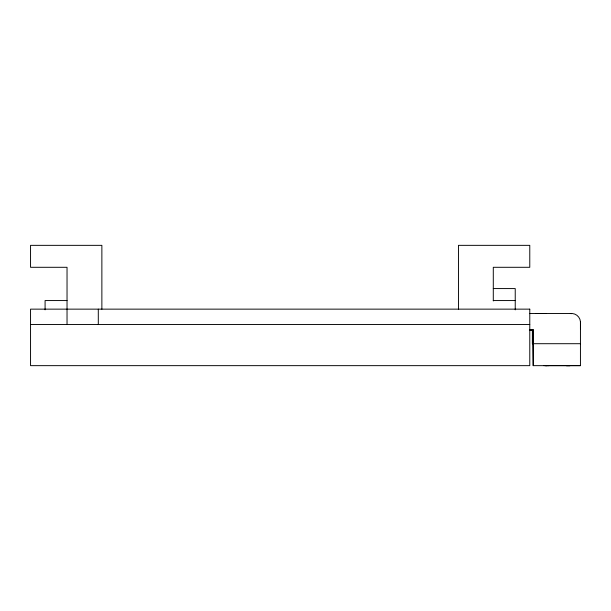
<?xml version="1.0" encoding="UTF-8"?>
<svg xmlns="http://www.w3.org/2000/svg" width="611" height="611" viewBox="0 0 611 611"><rect width="100%" height="100%" fill="white"/><g stroke="black" fill="none" stroke-linecap="round" stroke-linejoin="round"><path stroke-width="0.92" d="M67.034 324.502L67.034 267.297L30.55 267.297L30.55 245.347L101.869 245.347L101.869 309.227M529.454 313.535L572.217 313.504A8.982 8.982 0 0 1 580.45 321.745L580.442 365.653L533.067 365.653L533.067 329.993L529.378 330.177M580.45 328.871L580.45 321.745M533.357 365.63L533.067 343.703M529.729 330.146L533.388 329.963M529.76 330.36L533.418 330.177M493.291 288.568L515.233 288.583L515.233 309.861M67.034 300.559L45.084 300.559L45.084 309.83M493.291 300.559L515.233 300.559M541.965 313.527L535.457 313.519L546.57 313.512M30.55 324.502L529.775 324.502M580.442 343.703L532.364 343.703L532.364 329.993M543.843 365.622L580.45 365.622M548.953 365.638L545.333 365.638L546.99 365.645M533.036 329.993L533.036 343.71M493.291 300.963L493.291 267.297L529.775 267.297L529.775 245.347L458.456 245.347L458.456 309.227M98.295 309.143L98.302 324.502M570.346 313.535A8.982 8.982 0 0 1 571.384 313.68M570.025 365.638L566.405 365.645L570.025 365.638M529.775 309.143L30.55 309.143L30.55 365.653L529.775 365.653L529.775 309.143"/></g></svg>
